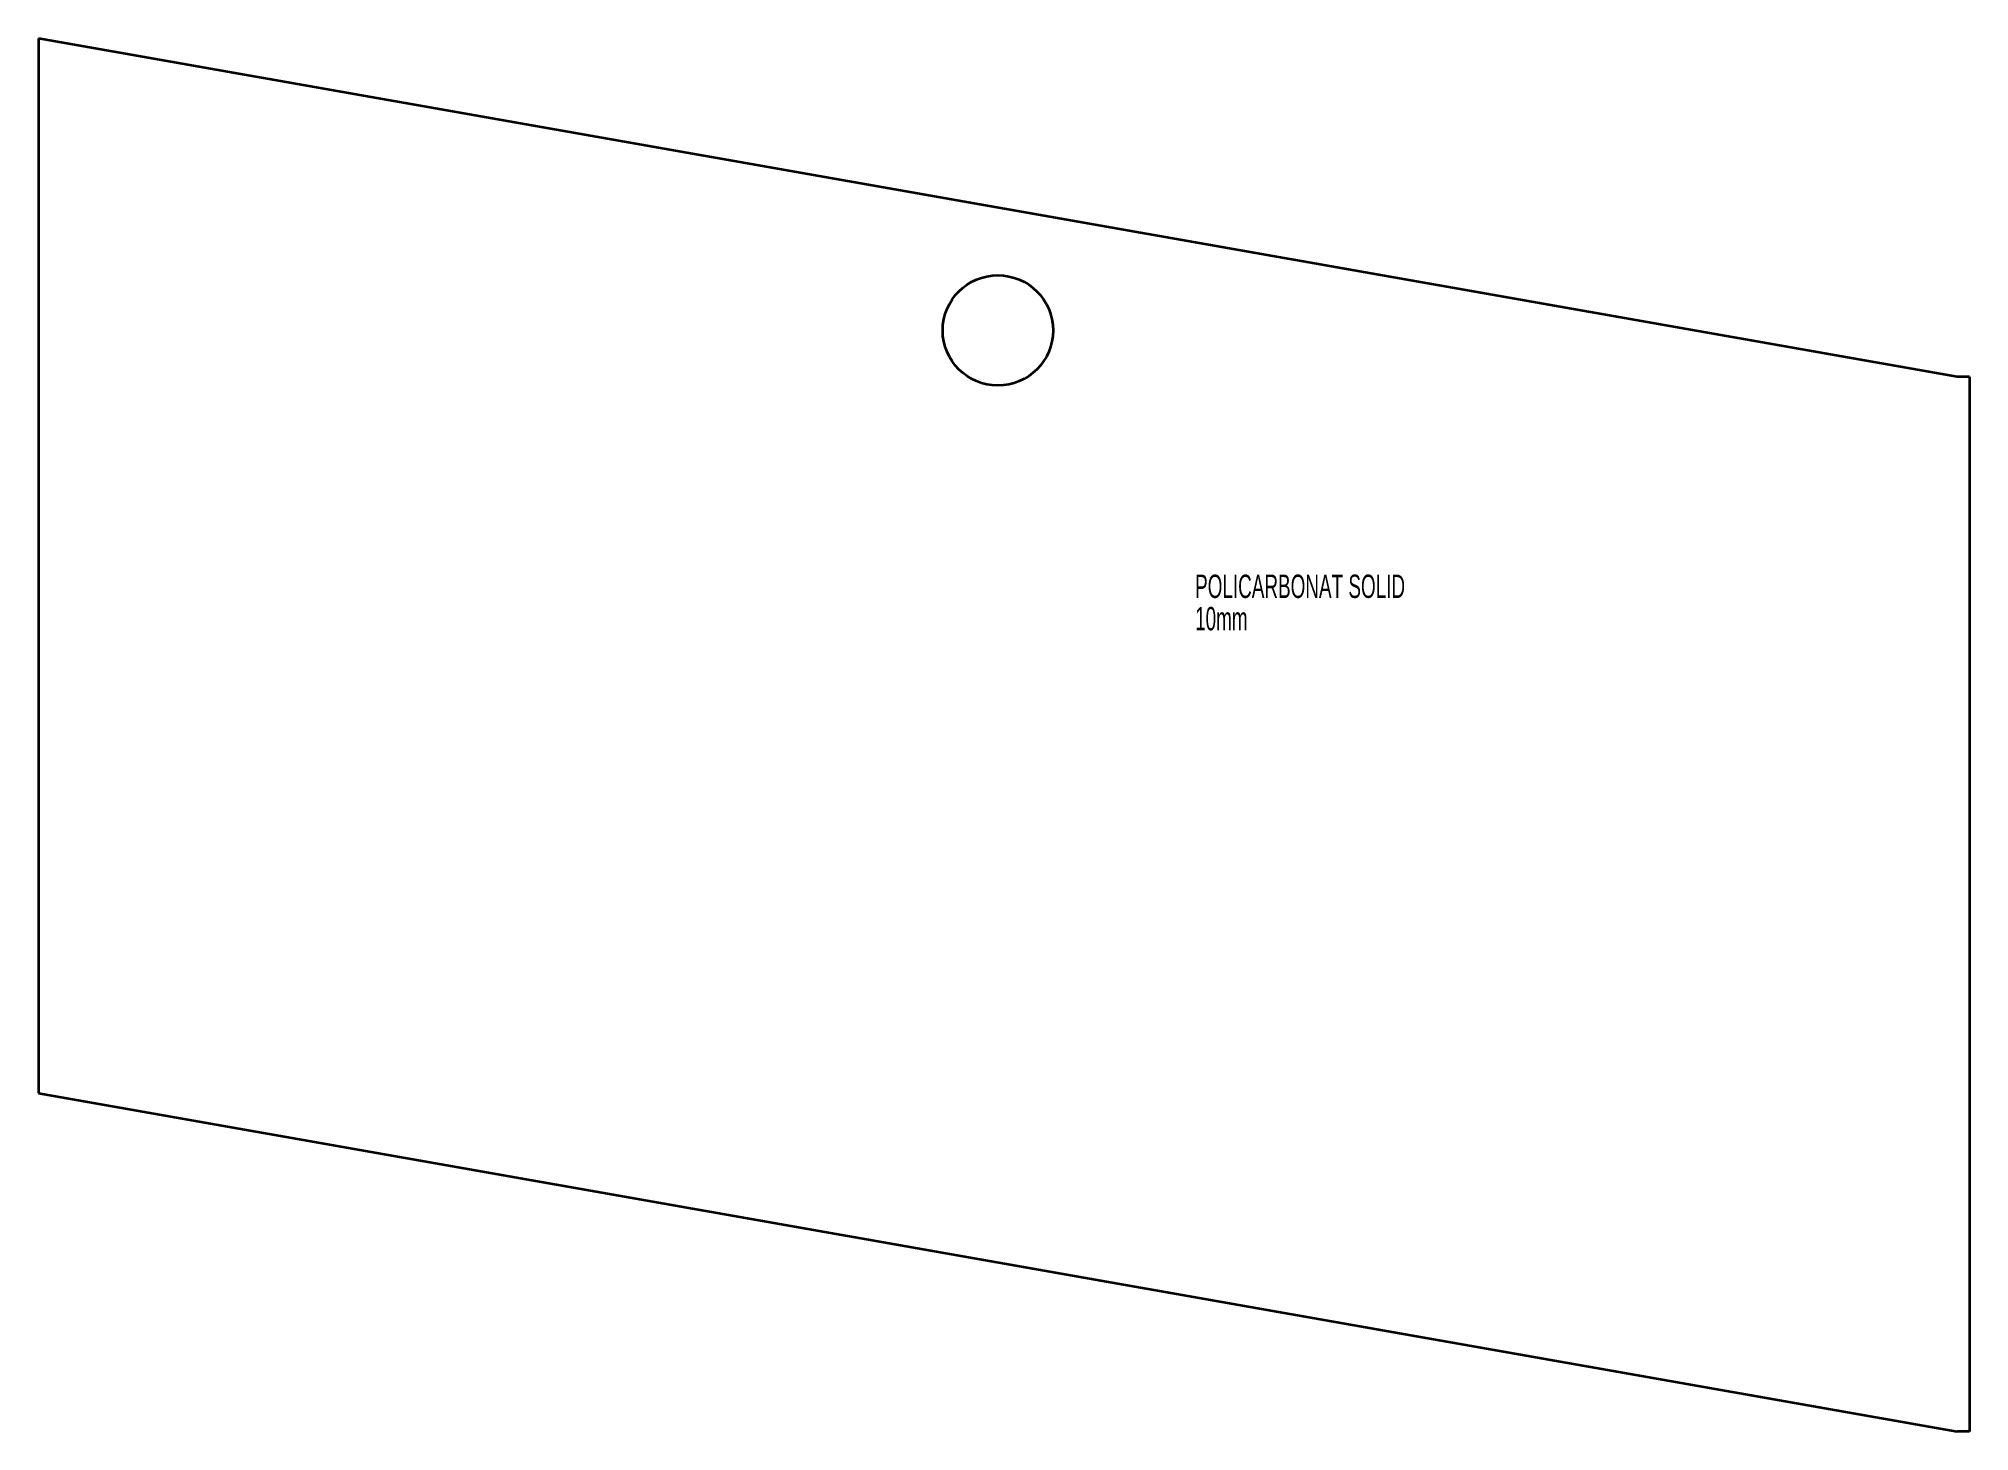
# Model space of a CAD drawing. Header units: millimetres. Extents: x -1811 to -236, y -371 to 765.
import ezdxf

# ---------------------------------------------------------------- set-up
doc = ezdxf.new("R2010")
doc.units = ezdxf.units.MM
doc.styles.add('SLDTEXTSTYLE0', font='TXT', dxfattribs={"width": 0.605})

# ---------------------------------------------------------------- blocks, each defined once
blk = doc.blocks.new('SW_NOTE_0')
at = {"color": 0, "linetype": 'Continuous', "lineweight": 0, "char_height": 19.05, "attachment_point": 1, "style": 'SLDTEXTSTYLE0'}
for s, insert in [('POLICARBONAT SOLID', (0, 24.6)), ('10mm', (0, -1.8))]:
    blk.add_mtext(s, dxfattribs=dict(at, insert=insert))

msp = doc.modelspace()

# ---------------------------------------------------------------- linework, layer by layer
at = {"color": 7, "linetype": 'Continuous', "lineweight": 35}
for p, q in [((-246.4, 489.3), (-1811.4, 765.3)), ((-1811.4, 765.3), (-1811.4, -94.7)), ((-236.4, 489.3), (-246.4, 489.3)), ((-236.4, 489.3), (-236.4, -370.7)), ((-1811.4, -94.7), (-246.4, -370.7)), ((-236.4, -370.7), (-246.4, -370.7))]:
    msp.add_line(p, q, dxfattribs=at)
msp.add_circle((-1028.9, 527.3), 45, dxfattribs=at)

# ---------------------------------------------------------------- block references
at = {"color": 7, "linetype": 'Continuous', "lineweight": 0}
msp.add_blockref('SW_NOTE_0', (-868, 303.5), dxfattribs=at)

doc.saveas('drawing.dxf')
